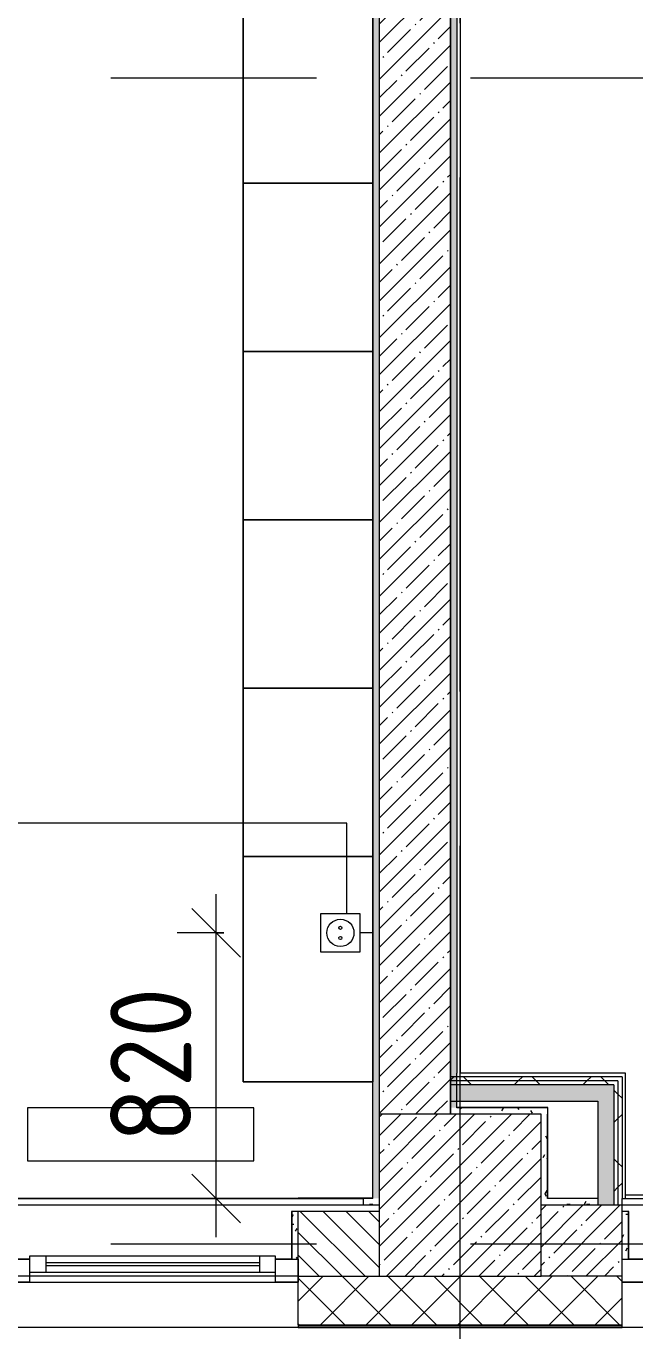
# Model space of a CAD drawing. Header units: millimetres. Extents: x 35881 to 234190, y -8553 to 29063.
# Drawn here: x 64319 to 66200, y -269 to 3760 of the extents above; entities that cross this region are included whole.
import ezdxf

# ---------------------------------------------------------------- set-up
doc = ezdxf.new("R2010")
doc.units = ezdxf.units.MM
doc.linetypes.add('Осевая', pattern=[3175, 635, -476.25, 1587.5, -476.25])
for name, color, linetype, lineweight in [('A-ANNO-DIMS', 7, 'Continuous', 9), ('A-ANNO-DIMS-100', 7, 'Continuous', 9), ('A-DETL-GENF', 7, 'Continuous', 9), ('A-GLAZ', 7, 'Continuous', 9), ('A-GLAZ-1', 7, 'Continuous', 13), ('A-WALL', 7, 'Continuous', 9), ('E-ELEC-FIXT-IDEN', 7, 'Continuous', 9), ('I-WALL', 7, 'Continuous', 9), ('M-EQPM', 7, 'Continuous', 9), ('S-COLS', 7, 'Continuous', 9), ('Оси', 7, 'Continuous', 9), ('Оси-2', 7, 'Осевая', 9), ('Электрические приборы', 7, 'Continuous', 9)]:
    doc.layers.add(name, color=color, linetype=linetype, lineweight=lineweight)
for name, color, linetype, lineweight, true_color in [('A-WALL-1', 7, 'Continuous', 9, 0x3c3c3c), ('A-WALL-FNSH-1', 7, 'Continuous', 9, 0x3c3c3c), ('I-FURN-1', 7, 'Continuous', 9, 0xf0f0f0), ('M-EQPM-1', 7, 'Continuous', 9, 0xd4d4d4), ('Оси розеток', 7, 'Continuous', 9, 0xff1e23)]:
    doc.layers.add(name, color=color, linetype=linetype, lineweight=lineweight, true_color=true_color)
doc.styles.add('ISOCPEUR', font='isocpeur.ttf', dxfattribs={"width": 0.9, "height": 250})
doc.dimstyles.new('ISO-2_5_0_9К_БОЛЬШОЙ', dxfattribs={"dimscale": 304.8, "dimtxt": 248.995294, "dimasz": 0.492126, "dimexe": 0.393701, "dimexo": 0.984252, "dimgap": 0, "dimtad": 1, "dimdec": 0, "dimrnd": 10, "dimzin": 0, "dimdsep": 46, "dimtxsty": 'ISOCPEUR', "dimblk1": 'OBLIQUE', "dimblk2": 'OBLIQUE', "dimsah": 1, "dimcen": 0.09, "dimdle": 0.393701, "dimazin": 0, "dimtfac": 1, "dimtdec": 4, "dimtix": 1, "dimtmove": 0, "dimatfit": 3, "dimfxl": 1, "dimtvp": 1, "dimtolj": 1, "dimtzin": 0, "dimarcsym": 2})
pattern_1 = [(45, (0, 0), (-57.02463, 57.02463), []), (45, (57.025, 0), (-57.02463, 57.02463), [100.806, -20.161, 3.353, -16.808])]
pattern_2 = [(0, (0, 0), (121.92, 30.48), [10.058, -81.382, 10.058, -81.382, -487.68]), (0, (0, 0), (121.92, 30.48), [-182.88, 10.058, -172.822, 10.058, -81.382, -213.36]), (0, (0, 0), (121.92, 30.48), [-457.2, 10.058, -50.902, 10.058, -142.342]), (120, (45.72, 15.24), (-87.356454, 90.345817), [10.058, -81.382, 10.058, -81.382, -487.68]), (120, (45.72, 15.24), (-87.356454, 90.345817), [-182.88, 10.058, -172.822, 10.058, -81.382, -213.36]), (120, (45.72, 15.24), (-87.356454, 90.345817), [-457.2, 10.058, -50.902, 10.058, -142.342]), (240, (60.96, 76.2), (-34.563546, -120.825817), [10.058, -81.382, 10.058, -81.382, -487.68]), (240, (60.96, 76.2), (-34.563546, -120.825817), [-182.88, 10.058, -172.822, 10.058, -81.382, -213.36]), (240, (60.96, 76.2), (-34.563546, -120.825817), [-457.2, 10.058, -50.902, 10.058, -142.342])]
pattern_3 = [(45, (0, 0), (-106.06602, 106.06602), []), (135, (0, 0), (-106.06602, -106.06602), [])]

# ---------------------------------------------------------------- blocks, each defined once
blk = doc.blocks.new('BSC_Колонна _Прямоугольная - 500х500-V10-План размещения напольных электротехнических лючков и розеток 1 этажа в осях 12-23')
at = {"layer": 'S-COLS'}
h = blk.add_hatch(dxfattribs=at)
h.set_pattern_fill('FP_12', color=256, style=0, pattern_type=2)
h.set_pattern_definition([(45, (-65660, -150), (-57.02463, 57.02463), []), (45, (-65602.975, -150), (-57.02463, 57.02463), [100.806, -20.161, 3.353, -16.808])])
h.paths.add_polyline_path([(-250, -250), (250, -250), (250, 250), (-250, 250), (-250, 69.9)])
for p, q in [((250, 250), (-250, 250)), ((-250, 250), (-250, -250)), ((250, -250), (250, 250)), ((-250, -250), (250, -250))]:
    blk.add_line(p, q, dxfattribs=at)
blk = doc.blocks.new('120_Окно_СКБ_1Ст - 120_Окно_СКБ_1Ст 900х2500_h_-22445987-План размещения напольных электротехнических лючков и розеток 1 этажа в осях 12-23')
at = {"layer": 'A-GLAZ'}
for p, q in [((450, -57), (-450, -57)), ((-330, -107), (330, -107)), ((330, -117), (-330, -117)), ((-430, -127), (-380, -127)), ((380, -127), (430, -127))]:
    blk.add_line(p, q, dxfattribs=at)
at = {"layer": 'A-GLAZ-1'}
for p, q in [((-450, -127), (-450, -57)), ((-450, -57), (-380, -57)), ((-380, -57), (-380, -127)), ((380, -127), (380, -57)), ((380, -57), (450, -57)), ((450, -57), (450, -127)), ((380, -87), (-380, -87)), ((-380, -87), (-380, -137)), ((-330, -137), (-330, -87)), ((330, -137), (330, -87)), ((380, -137), (380, -87)), ((-380, -127), (-450, -127)), ((-380, -137), (380, -137)), ((450, -127), (380, -127))]:
    blk.add_line(p, q, dxfattribs=at)
blk = doc.blocks.new('120_Окно_СКБ_1Ст - 120_Окно_СКБ_1Ст 900х2500_h_-20664874-План размещения напольных электротехнических лючков и розеток 1 этажа в осях 12-23')
at = {"layer": 'A-GLAZ'}
for p, q in [((450, -57), (-450, -57)), ((-330, -107), (330, -107)), ((330, -117), (-330, -117)), ((-430, -127), (-380, -127)), ((380, -127), (430, -127))]:
    blk.add_line(p, q, dxfattribs=at)
at = {"layer": 'A-GLAZ-1'}
for p, q in [((-450, -127), (-450, -57)), ((-450, -57), (-380, -57)), ((-380, -57), (-380, -127)), ((380, -127), (380, -57)), ((380, -57), (450, -57)), ((450, -57), (450, -127)), ((380, -87), (-380, -87)), ((-380, -87), (-380, -137)), ((-330, -137), (-330, -87)), ((330, -137), (330, -87)), ((380, -137), (380, -87)), ((-380, -127), (-450, -127)), ((-380, -137), (380, -137)), ((450, -127), (380, -127))]:
    blk.add_line(p, q, dxfattribs=at)
blk = doc.blocks.new('Блок Розеток и Выключателей - Блок Розеток и Выключателей_SK1-V63-План размещения напольных электротехнических лючков и розеток 1 этажа в осях 12-23')
at = {"layer": 'A-DETL-GENF'}
for p, q in [((-60, -40), (60, -40)), ((-60, -160), (-60, -40)), ((60, -40), (60, -160)), ((60, -160), (-60, -160))]:
    blk.add_line(p, q, dxfattribs=at)
for centre, radius in [((0, -100), 42), ((-15.6, -100), 4.8), ((15.6, -100), 4.8)]:
    blk.add_circle(centre, radius, dxfattribs=at)
at = {"layer": 'Оси розеток'}
blk.add_line((0, 0), (0, -40), dxfattribs=at)
blk = doc.blocks.new('radiator_prado_classic_z_tip_30_po exemplyaru - Classic Z Тип 30-500-30677900-План размещения напольных электротехнических лючков и розеток 1 этажа в осях 12-23')
at = {"layer": 'M-EQPM-1'}
for p, q in [((0, 228), (0, 64)), ((700, 228), (0, 228)), ((700, 64), (700, 228)), ((0, 64), (700, 64))]:
    blk.add_line(p, q, dxfattribs=at)
blk = doc.blocks.new('шкаф 1_112 - шкаф 1_112-V236-План размещения напольных электротехнических лючков и розеток 1 этажа в осях 12-23')
at = {"layer": 'I-FURN-1'}
for p, q in [((-400, 6070), (-400, 0)), ((0, 0), (0, 6070)), ((-400, 3295), (-400, 2775)), ((-400, 2775), (-400, 3295)), ((0, 2775), (0, 3295)), ((0, 3295), (0, 2775)), ((0, 2775), (-400, 2775)), ((-400, 2775), (0, 2775)), ((0, 2775), (-400, 2775)), ((0, 2775), (-400, 2775)), ((-400, 2775), (-400, 2255)), ((-400, 2255), (-400, 2775)), ((-400, 2775), (0, 2775)), ((0, 2255), (0, 2775)), ((0, 2775), (0, 2255)), ((0, 2255), (-400, 2255)), ((0, 2255), (-400, 2255)), ((-400, 2255), (-400, 1735)), ((-400, 1735), (-400, 2255)), ((-400, 2255), (0, 2255)), ((-400, 2255), (0, 2255)), ((0, 2255), (-400, 2255)), ((0, 1735), (0, 2255)), ((0, 2255), (0, 1735)), ((0, 1735), (-400, 1735)), ((-400, 1735), (0, 1735)), ((0, 1735), (-400, 1735)), ((0, 1735), (-400, 1735)), ((-400, 1735), (-400, 1215)), ((-400, 1215), (-400, 1735)), ((-400, 1735), (0, 1735)), ((0, 1215), (0, 1735)), ((0, 1735), (0, 1215)), ((0, 1215), (-400, 1215)), ((0, 1215), (-400, 1215)), ((-400, 1215), (-400, 695)), ((-400, 695), (-400, 1215)), ((-400, 1215), (0, 1215)), ((-400, 1215), (0, 1215)), ((0, 1215), (-400, 1215)), ((0, 695), (0, 1215)), ((0, 1215), (0, 695)), ((0, 695), (-400, 695)), ((-400, 695), (0, 695)), ((0, 695), (-400, 695)), ((0, 695), (-400, 695)), ((-400, 695), (-400, 0)), ((-400, 0), (-400, 695)), ((-400, 695), (0, 695)), ((0, 0), (0, 695)), ((0, 695), (0, 0)), ((-400, 0), (0, 0)), ((-400, 0), (0, 0)), ((0, 0), (-400, 0))]:
    blk.add_line(p, q, dxfattribs=at)
blk = doc.blocks.new('DIMBLOCK92-План размещения напольных электротехнических лючков и розеток 1 этажа в осях 12-23')
at = {"layer": 'A-ANNO-DIMS-100'}
for p, q in [((64905.9, 20), (64905.9, 1080)), ((64930, 960), (64785.9, 960)), ((64905.9, 960), (64930, 960)), ((65099.8, 140), (64785.9, 140)), ((64905.9, 140), (65099.8, 140))]:
    blk.add_line(p, q, dxfattribs=at)
at = {"layer": 'A-ANNO-DIMS-100', "lineweight": 20}
for p, q in [((64905.9, 960), (64830.9, 1035)), ((64905.9, 960), (64980.9, 885)), ((64905.9, 140), (64830.9, 215)), ((64905.9, 140), (64980.9, 65))]:
    blk.add_line(p, q, dxfattribs=at)
at = {"layer": 'A-ANNO-DIMS-100', "color": 0, "insert": (64579.2, 313), "char_height": 250, "width": 568.858, "attachment_point": 1, "rotation": 90, "line_spacing_factor": 1.149209, "style": 'ISOCPEUR'}
blk.add_mtext('820', dxfattribs=at)
blk = doc.blocks.new('_Oblique')
at = {"color": 0, "linetype": 'ByBlock', "lineweight": -2}
blk.add_line((-0.5, -0.5), (0.5, 0.5), dxfattribs=at)

msp = doc.modelspace()

# ---------------------------------------------------------------- hatches: boundary and pattern name
at = {"layer": 'A-WALL'}
h = msp.add_hatch(dxfattribs=at)
h.set_pattern_fill('FP_21', color=256, style=0, pattern_type=2)
h.set_pattern_definition([(135, (0, 0), (-35.35534, -35.35534), [])])
h.paths.add_polyline_path([(65160, -100), (65410, -100), (65410, 100), (65160, 100)])
h.paths.add_polyline_path([(64260, -100), (64260, 100), (63710, 100), (63710, -100)])
h.paths.add_polyline_path([(61538.4, -100), (61610, -100), (61610, 100), (61410, 100), (61410, -100)])
h.paths.add_polyline_path([(60010, -100), (60010, 100), (59260, 100), (59260, -100)])
h.paths.add_polyline_path([(57160, -100), (57160, 100), (56910, 100), (56910, -100)])
h.paths.add_polyline_path([(53310, -100), (53310, 100), (52410, 100), (52410, -100), (52809.7, -100)])
h.paths.add_polyline_path([(51871.5, -100), (51910, -100), (51910, 100), (51871.5, 100)])
h.paths.add_polyline_path([(49771.5, -100), (49771.5, 100), (49060, 100), (49060, -100)])
h.paths.add_polyline_path([(48160, -100), (48160, 100), (47910, 100), (47910, -100)])
h = msp.add_hatch(dxfattribs=at)
h.set_pattern_fill('FP_17', color=256, style=0, pattern_type=2)
h.set_pattern_definition([(45, (0, 0), (-70.71068, 70.71068), []), (135, (0, 0), (-70.71068, -70.71068), [])])
h.paths.add_polyline_path([(75358.8, -250), (75700, -250), (75700, -100), (73980, -100), (73980, -250), (74631.4, -250)])
h.paths.add_polyline_path([(70660, -250), (70660, -100), (67060, -100), (67060, -250), (70267, -250)])
h.paths.add_polyline_path([(72280, -250), (72280, -100), (71560, -100), (71560, -250), (71721.8, -250)])
h.paths.add_polyline_path([(65160, -250), (66160, -250), (66160, -100), (65160, -100)])
h.paths.add_polyline_path([(63710, -250), (64260, -250), (64260, -100), (63710, -100)])
h.paths.add_polyline_path([(61410, -250), (61610, -250), (61610, -100), (60910, -100), (60910, -250)])
h.paths.add_polyline_path([(60010, -250), (60010, -100), (59260, -100), (59260, -250)])
h.paths.add_polyline_path([(57160, -250), (57160, -100), (56410, -100), (56410, -250), (56910, -250)])
h.paths.add_polyline_path([(52809.7, -250), (53310, -250), (53310, -100), (51871.5, -100), (51871.5, -250)])
h.paths.add_polyline_path([(49771.5, -250), (49771.5, -100), (49060, -100), (49060, -250)])
h.paths.add_polyline_path([(47910, -250), (48160, -250), (48160, -100), (47410, -100), (47410, -250)])
h.paths.add_polyline_path([(44081, -250), (44310, -250), (44310, -100), (42737.5, -100), (42737.5, -250), (43410, -250)])
h.paths.add_polyline_path([(40637.5, -250), (40637.5, -100), (39940, -100), (39940, -250)])
h.paths.add_polyline_path([(39040, -250), (39040, -100), (38742.7, -100), (38742.7, -250)])
at = {"layer": 'I-WALL'}
h = msp.add_hatch(dxfattribs=at)
h.set_pattern_fill('FP_58', color=256, style=0, pattern_type=2)
h.set_pattern_definition(pattern_2)
h.paths.add_polyline_path([(65390, 140), (65410, 140), (65410, 7680), (65390, 7680), (65390, 141)])
h = msp.add_hatch(dxfattribs=at)
h.set_pattern_fill('FP_1', color=256, style=0, pattern_type=2)
h.set_pattern_definition(pattern_1)
h.paths.add_polyline_path([(65410, 400), (65630, 400), (65630, 7400), (65410, 7400), (65410, 1437.8)])
h = msp.add_hatch(dxfattribs=at)
h.set_pattern_fill('FP_58', color=256, style=0, pattern_type=2)
h.set_pattern_definition(pattern_2)
h.paths.add_polyline_path([(65630, 420), (65650, 421), (65650, 7380), (65630, 7380), (65630, 552.5)])
h = msp.add_hatch(dxfattribs=at)
h.set_pattern_fill('FP_60', color=256, style=0, pattern_type=2)
h.set_pattern_definition(pattern_3)
h.paths.add_polyline_path([(66147.5, 503), (66160, 503), (66160, 515.5), (65630, 515.5), (65630, 503), (66084.5, 503)])
h = msp.add_hatch(dxfattribs=at)
h.set_pattern_fill('FP_60', color=256, style=0, pattern_type=2)
h.set_pattern_definition(pattern_3)
h.paths.add_polyline_path([(66135, 490.5), (66147.5, 490.5), (66147.5, 503), (65630, 503), (65630, 490.5), (66084.5, 490.5)])
for points in [[(66085, 440.5), (66135, 440.5), (66135, 490.5), (65630, 490.5), (65630, 440.5), (66084.5, 440.5)], [(66135, 120), (66135, 440.5), (66085, 440.5), (66085, 120)]]:
    msp.add_hatch(color=256, dxfattribs=at).paths.add_polyline_path(points)
h = msp.add_hatch(dxfattribs=at)
h.set_pattern_fill('FP_60', color=256, style=0, pattern_type=2)
h.set_pattern_definition(pattern_3)
h.paths.add_polyline_path([(66147.5, 120), (66147.5, 490.5), (66135, 490.5), (66135, 120)])
h = msp.add_hatch(dxfattribs=at)
h.set_pattern_fill('FP_60', color=256, style=0, pattern_type=2)
h.set_pattern_definition(pattern_3)
h.paths.add_polyline_path([(66160, 120), (66160, 503), (66147.5, 503), (66147.5, 120)])
h = msp.add_hatch(dxfattribs=at)
h.set_pattern_fill('FP_58', color=256, style=0, pattern_type=2)
h.set_pattern_definition(pattern_2)
h.paths.add_polyline_path([(65910, 400), (65930, 400), (65930, 420), (65630, 420), (65630, 400), (65902.7, 400)])
h = msp.add_hatch(dxfattribs=at)
h.set_pattern_fill('FP_58', color=256, style=0, pattern_type=2)
h.set_pattern_definition(pattern_2)
h.paths.add_polyline_path([(65910, 120), (65930, 120), (65930, 400), (65910, 400), (65910, 219.9)])
h = msp.add_hatch(dxfattribs=at)
h.set_pattern_fill('FP_58', color=256, style=0, pattern_type=2)
h.set_pattern_definition(pattern_2)
h.paths.add_polyline_path([(65410, 120), (65410, 140), (65360, 140), (65360, 120)])
h.paths.add_polyline_path([(64260, 120), (64260, 140), (63910, 140), (63910, 120)])
h = msp.add_hatch(dxfattribs=at)
h.set_pattern_fill('FP_58', color=256, style=0, pattern_type=2)
h.set_pattern_definition(pattern_2)
h.paths.add_polyline_path([(68385, 120), (68385, 140), (67060, 140), (67060, 120), (67357.5, 120)])
h.paths.add_polyline_path([(66085, 120), (66085, 140), (65930, 140), (65930, 120)])
h = msp.add_hatch(dxfattribs=at)
h.set_pattern_fill('FP_58', color=256, style=0, pattern_type=2)
h.set_pattern_definition(pattern_2)
h.paths.add_polyline_path([(65160, -48), (65160, 100), (65140, 100), (65140, -48)])
h = msp.add_hatch(dxfattribs=at)
h.set_pattern_fill('FP_1', color=256, style=0, pattern_type=2)
h.set_pattern_definition(pattern_1)
h.paths.add_polyline_path([(70267, -100), (70660, -100), (70660, 120), (67060, 120), (67060, -100), (68812.3, -100)])
h.paths.add_polyline_path([(71721.8, -100), (71860, -100), (71860, 120), (71560, 120), (71560, -100)])
h.paths.add_polyline_path([(65910, -100), (66160, -100), (66160, 120), (65910, 120)])
h = msp.add_hatch(dxfattribs=at)
h.set_pattern_fill('FP_58', color=256, style=0, pattern_type=2)
h.set_pattern_definition(pattern_2)
h.paths.add_polyline_path([(66180, -48), (66180, 100), (66160, 100), (66160, -48)])

# ---------------------------------------------------------------- linework, layer by layer
at = {"layer": 'A-WALL'}
for p, q in [((65390, 140), (65390, 7660)), ((65650, 7380), (65650, 552.5)), ((66147.5, 503), (65630, 503)), ((66135, 490.5), (65630, 490.5)), ((66135, 490.5), (66135, 120)), ((66147.5, 503), (66147.5, 120)), ((65930, 140), (65930, 400)), ((65390, 140), (65360, 140)), ((65160, -100), (65410, -100)), ((66160, -100), (65910, -100)), ((65160, -258), (64260, -258)), ((65160, -250), (66160, -250)), ((65160, -253), (66160, -253)), ((67060, -258), (66160, -258))]:
    msp.add_line(p, q, dxfattribs=at)
at = {"layer": 'A-WALL-1'}
for p, q in [((65410, 7400), (65410, 400)), ((65630, 400), (65630, 7400)), ((65630, 7400), (65630, 400)), ((65650, 420), (65650, 526.5)), ((66160, 515.5), (65630, 515.5)), ((65630, 440.5), (66085, 440.5)), ((65930, 420), (65650, 420)), ((66085, 440.5), (66085, 120)), ((65360, 140), (65360, 120)), ((66085, 140), (65930, 140)), ((66160, -250), (66160, 140)), ((65140, 100), (65140, -48)), ((65160, 100), (65140, 100)), ((65410, 100), (65160, 100)), ((65160, -250), (65160, 100)), ((65360, 120), (65410, 120)), ((65910, 120), (66160, 120)), ((66180, 100), (66160, 100)), ((66180, -48), (66180, 100)), ((65140, -48), (65160, -48)), ((66160, -48), (66180, -48))]:
    msp.add_line(p, q, dxfattribs=at)
at = {"layer": 'A-WALL-FNSH-1'}
for p, q in [((65389, 7659), (65389, 141)), ((65661, 526.5), (65661, 7380)), ((65650, 552.5), (65650, 526.5)), ((66171, 526.5), (65661, 526.5)), ((66171, 140), (66171, 526.5)), ((66160, 515.5), (66160, 140)), ((65931, 421), (65650, 421)), ((65930, 420), (65930, 400)), ((65931, 141), (65931, 421)), ((65389, 141), (65160, 141)), ((65160, 141), (65160, 140)), ((65160, 140), (65360, 140)), ((65930, 141), (65931, 141)), ((66160, 140), (66171, 140)), ((65139, 100), (65139, -48)), ((65140, 100), (65139, 100)), ((66181, 100), (66180, 100)), ((66181, -48), (66181, 100)), ((65139, -48), (65140, -48)), ((66180, -48), (66181, -48)), ((65160, -250), (65160, -258)), ((65160, -258), (66160, -258)), ((66160, -258), (66160, -250))]:
    msp.add_line(p, q, dxfattribs=at)
at = {"layer": 'E-ELEC-FIXT-IDEN'}
for p, q in [((65310, 1298.5), (64070.1, 1298.5)), ((65310, 1020), (65310, 1298.5))]:
    msp.add_line(p, q, dxfattribs=at)
at = {"layer": 'I-WALL'}
for p, q in [((64260, 141), (65160, 141)), ((64260, 140), (65160, 140)), ((66171, 151), (67049, 151)), ((66171, 140), (67060, 140)), ((64260, 120), (65360, 120)), ((66160, 120), (67060, 120)), ((65160, -100), (64260, -100))]:
    msp.add_line(p, q, dxfattribs=at)
at = {"layer": 'Оси'}
msp.add_line((65660, -1906.3), (65660, 593.7), dxfattribs=at)
at = {"layer": 'Оси-2'}
for p, q in [((65660, 593.7), (65660, 24898.1)), ((39180.8, 3600), (82200, 3600)), ((39180.8, 0), (82200, 0))]:
    msp.add_line(p, q, dxfattribs=at)

# ---------------------------------------------------------------- block references
at = {"layer": 'A-GLAZ', "rotation": 180}
for name, p in [('120_Окно_СКБ_1Ст - 120_Окно_СКБ_1Ст 900х2500_h_-22445987-План размещения напольных электротехнических лючков и розеток 1 этажа в осях 12-23', (64710, -175)), ('120_Окно_СКБ_1Ст - 120_Окно_СКБ_1Ст 900х2500_h_-20664874-План размещения напольных электротехнических лючков и розеток 1 этажа в осях 12-23', (66610, -175))]:
    msp.add_blockref(name, p, dxfattribs=at)
at = {"layer": 'I-FURN-1'}
msp.add_blockref('шкаф 1_112 - шкаф 1_112-V236-План размещения напольных электротехнических лючков и розеток 1 этажа в осях 12-23', (65390, 500.5), dxfattribs=at)
at = {"layer": 'M-EQPM'}
msp.add_blockref('radiator_prado_classic_z_tip_30_po exemplyaru - Classic Z Тип 30-500-30677900-План размещения напольных электротехнических лючков и розеток 1 этажа в осях 12-23', (64323, 192), dxfattribs=at)
at = {"layer": 'S-COLS'}
msp.add_blockref('BSC_Колонна _Прямоугольная - 500х500-V10-План размещения напольных электротехнических лючков и розеток 1 этажа в осях 12-23', (65660, 150), dxfattribs=at)
at = {"layer": 'Электрические приборы', "rotation": 269.9999999999997}
msp.add_blockref('Блок Розеток и Выключателей - Блок Розеток и Выключателей_SK1-V63-План размещения напольных электротехнических лючков и розеток 1 этажа в осях 12-23', (65390, 960), dxfattribs=at)

# ---------------------------------------------------------------- dimensions: what is measured, and where the dimension line sits
at = {"layer": 'A-ANNO-DIMS'}
dim = msp.add_linear_dim(base=(64905.9, 960), p1=(64799.8, 140), p2=(65230, 960), angle=90, dimstyle='ISO-2_5_0_9К_БОЛЬШОЙ', override={"dimpost": '<>', "dimfxl": 926.002123}, dxfattribs=at)
dim.commit()
dim.dimension.update_dxf_attribs({"geometry": 'DIMBLOCK92-План размещения напольных электротехнических лючков и розеток 1 этажа в осях 12-23', "text_midpoint": (64780.9, 550)})

doc.saveas('drawing.dxf')
